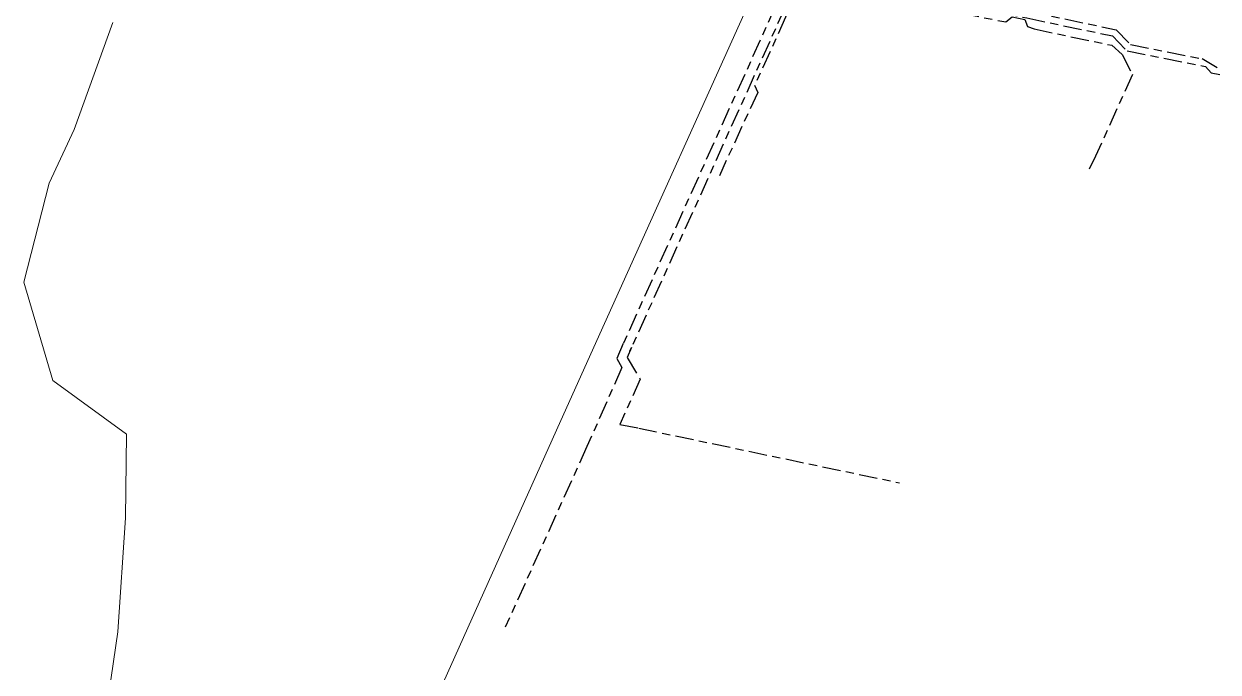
# Model space of a CAD drawing. Header units: metres. Extents: x 307322 to 308805, y 6255611 to 6257083.
# Drawn here: x 307999.4 to 308260.2, y 6255958.7 to 6256100.2 of the extents above; entities that cross this region are included whole.
import ezdxf

# ---------------------------------------------------------------- set-up
doc = ezdxf.new("R2010")
doc.units = ezdxf.units.M
doc.linetypes.add('Cable Exist UG', pattern=[8.2, 4, -1.2, 1.8, -1.2])
doc.layers.add('Cadastre Land Parcels_SP_EXT', color=9, linetype='Continuous', lineweight=5)
for name, color, linetype in [('Mains_HV_EXT', 7, 'Continuous'), ('Mains_LV_EXT', 7, 'Continuous'), ('Mains_SL_EXT', 7, 'Continuous')]:
    doc.layers.add(name, color=color, linetype=linetype)

msp = doc.modelspace()

# ---------------------------------------------------------------- linework, layer by layer
at = {"layer": 'Cadastre Land Parcels_SP_EXT', "linetype": 'Continuous'}
for points in [[(308090.94, 6255956.37), (308115.71, 6256011.49), (308124.54, 6256031.03), (308160.72, 6256111.27)], [(308018.83, 6256100.43), (308010.38, 6256077.12), (308004.89, 6256065.38), (307999.38, 6256043.81), (308005.69, 6256022.29), (308021.83, 6256010.6), (308021.57, 6255992.38), (308019.91, 6255967.46), (308016.03, 6255941.07)]]:
    msp.add_lwpolyline(points, dxfattribs=at)
at = {"layer": 'Mains_HV_EXT', "linetype": 'Cable Exist UG'}
for points in [[(308149.53, 6256165), (308153.46, 6256160.39), (308155.5, 6256158.21), (308155.5, 6256158.21), (308159.64, 6256123.99), (308160.6, 6256119.87), (308161.16, 6256115.75), (308158.28, 6256109.33), (308157.4, 6256107.38), (308159.4, 6256106.63), (308159.4, 6256106.63), (308163.96, 6256104.89), (308163.59, 6256104.09), (308163.59, 6256104.09), (308130.31, 6256030.37), (308128.92, 6256027.12), (308130.03, 6256025.13), (308122.37, 6256007.9), (308122.37, 6256007.9), (308104.53, 6255968.47)], [(308149.79, 6256165.64), (308151.78, 6256164.66), (308157.18, 6256160.28), (308161.57, 6256124.61), (308162.56, 6256120.22), (308162.56, 6256120.22), (308163.22, 6256115.44), (308160.1, 6256108.5), (308166.82, 6256106.04), (308165.67, 6256103.81), (308165.67, 6256103.81), (308131.75, 6256028.73), (308132.12, 6256029.5), (308132.12, 6256029.5), (308131.18, 6256027.38), (308134.01, 6256022.65), (308129.55, 6256012.73), (308133.68, 6256011.92), (308133.68, 6256011.92), (308190.66, 6255999.99)]]:
    msp.add_lwpolyline(points, dxfattribs=at)
at = {"layer": 'Mains_LV_EXT', "linetype": 'Cable Exist UG'}
for points in [[(308149.77, 6256165.68), (308160.97, 6256161.82), (308167.69, 6256115.76), (308164.38, 6256108.29), (308166.25, 6256107.73), (308173.36, 6256111.41), (308177.54, 6256110.67), (308179.06, 6256109.7), (308179.06, 6256109.7), (308196.38, 6256106.06), (308218.48, 6256101.45), (308218.48, 6256101.45), (308237.16, 6256097.53), (308240.36, 6256094.26), (308256.76, 6256091.02), (308257.51, 6256090.83), (308258.69, 6256089.49), (308260.59, 6256089.15)], [(308149.89, 6256165.16), (308159.49, 6256160.56), (308165.97, 6256115.37), (308162.03, 6256106.78), (308165.83, 6256105.66), (308173.85, 6256110.02), (308177.51, 6256109.32), (308179.2, 6256107.63), (308179.2, 6256107.63), (308196, 6256104.11), (308213.84, 6256100.59), (308215.24, 6256101.71), (308217.99, 6256101.12), (308218.62, 6256099.6), (308220.07, 6256099.07), (308220.07, 6256099.07), (308237.02, 6256095.48), (308239.26, 6256093.48), (308239.26, 6256093.48), (308241.52, 6256089.08), (308233.48, 6256071.3), (308232.05, 6256068.45)], [(308150.2, 6256164.69), (308156.3, 6256159.15), (308161.74, 6256114.46), (308157.85, 6256105.36), (308165.98, 6256102.44), (308165.78, 6256101.61), (308165.78, 6256101.61), (308159, 6256086.76), (308159.67, 6256085.22), (308151.3, 6256067.03)]]:
    msp.add_lwpolyline(points, dxfattribs=at)
at = {"layer": 'Mains_SL_EXT', "linetype": 'Cable Exist UG'}
msp.add_lwpolyline([(308145.6, 6256167.86), (308153.85, 6256167.86), (308154.24, 6256165.37), (308162.09, 6256163.48), (308169.15, 6256117.18), (308169.25, 6256115.49), (308167.36, 6256111.32), (308169.05, 6256110.92), (308170.85, 6256111.79), (308170.85, 6256111.79), (308173.13, 6256112.97), (308178.09, 6256112.09), (308179.63, 6256111.13), (308196.69, 6256107.53), (308218.77, 6256102.91), (308237.95, 6256098.89), (308241.09, 6256095.65), (308256.73, 6256092.57), (308260.07, 6256090.65)], dxfattribs=at)

doc.saveas('drawing.dxf')
